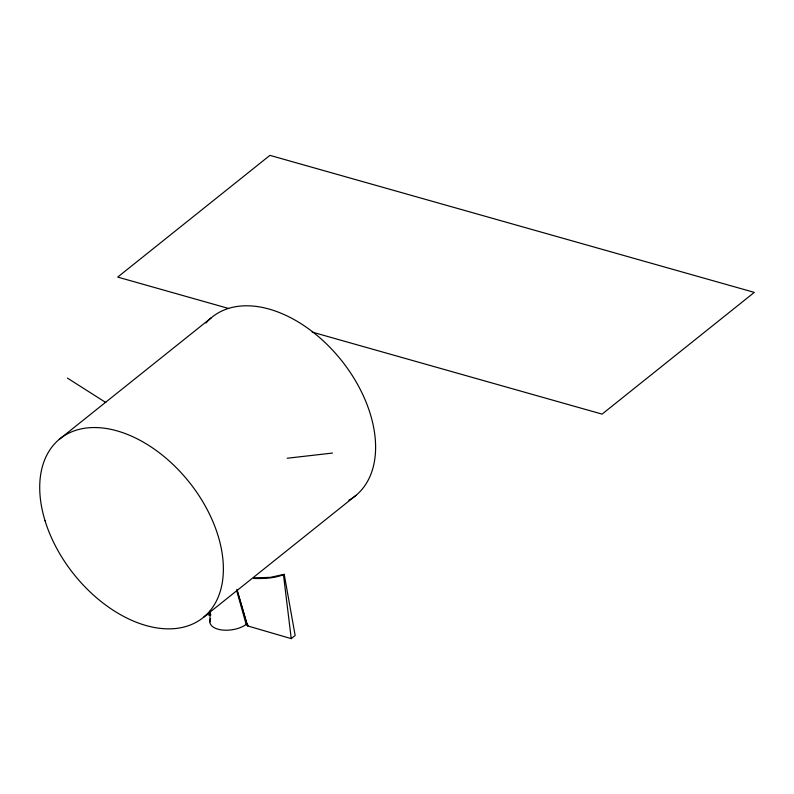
<?xml version="1.0" encoding="UTF-8"?>
<svg xmlns="http://www.w3.org/2000/svg" width="794" height="794" viewBox="0 0 794 794"><rect width="100%" height="100%" fill="white"/><g stroke="black" fill="none" stroke-linecap="round" stroke-linejoin="round"><path stroke-width="1.19" d="M209.864 621.93L210.212 610.923M210.202 612.472L210.003 615.281L210.747 615.241M59.312 439.31L211.532 317.59M203.82 617.057L356.04 495.337M210.807 614.635L210.003 615.281L207.244 614.506M253.633 578.459C263.876 578.717 274.744 578.399 284.222 574.34L295.15 635.508L291.239 638.634L247.549 625.9L246.1 624.144L236.681 590.557M246.1 624.144L247.073 623.548M248.353 625.255L247.549 625.9L236.9 589.366M284.222 574.34L270.297 577.367L254.368 577.883M287.21 458.237L332.488 453.066M228.662 308.479L117.701 277.086L269.92 155.366L754.3 292.391L602.08 414.121L312.171 332.1M67.401 378.083L105.84 402.538M237.049 590.26L246.825 623.558M283.498 574.925L291.239 638.634M246.785 623.945A20.704 10.6 -8.5 0 1 221.308 629.89A20.704 10.6 -8.5 0 1 210.589 618.625M205.993 323.009A114.544 73.802 51.4 0 1 340.993 359.841A114.544 73.802 51.4 0 1 348.864 500.27M45.03 520.685A114.544 73.802 51.4 0 0 201.537 618.844A114.544 73.802 51.4 0 0 148.141 445.027A114.544 73.802 51.4 0 0 45.03 520.685"/></g></svg>
